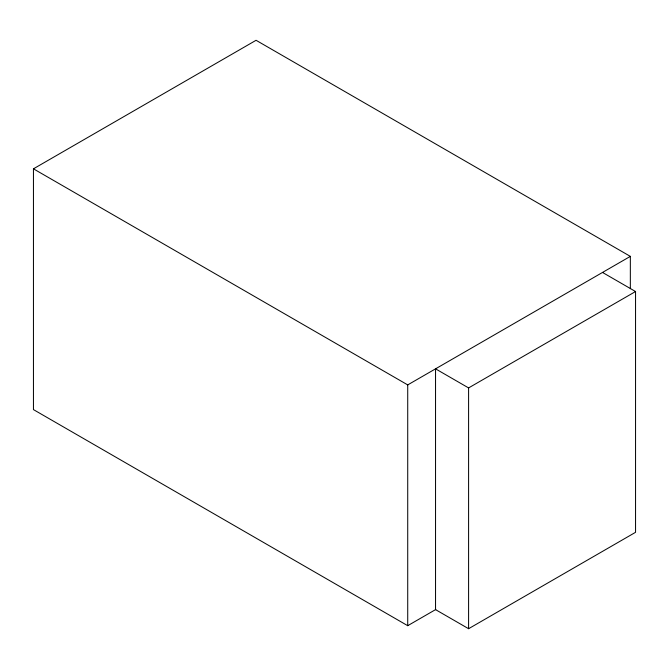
<?xml version="1.0" encoding="UTF-8"?>
<svg xmlns="http://www.w3.org/2000/svg" width="669" height="669" viewBox="0 0 669 669"><rect width="100%" height="100%" fill="white"/><g stroke="black" fill="none" stroke-linecap="round" stroke-linejoin="round"><path stroke-width="1" d="M435.778 609.492L407.722 625.691L33.45 409.604L33.45 168.822L256.068 40.291L630.34 256.378L630.34 288.69M33.45 168.822L407.722 384.901L630.34 256.378M468.593 387.92L635.55 291.525L635.55 532.315L468.593 628.709L435.544 609.626L435.544 368.836L468.593 387.92L468.593 628.709M602.51 272.442L635.55 291.525M407.722 384.901L407.722 625.691"/></g></svg>
